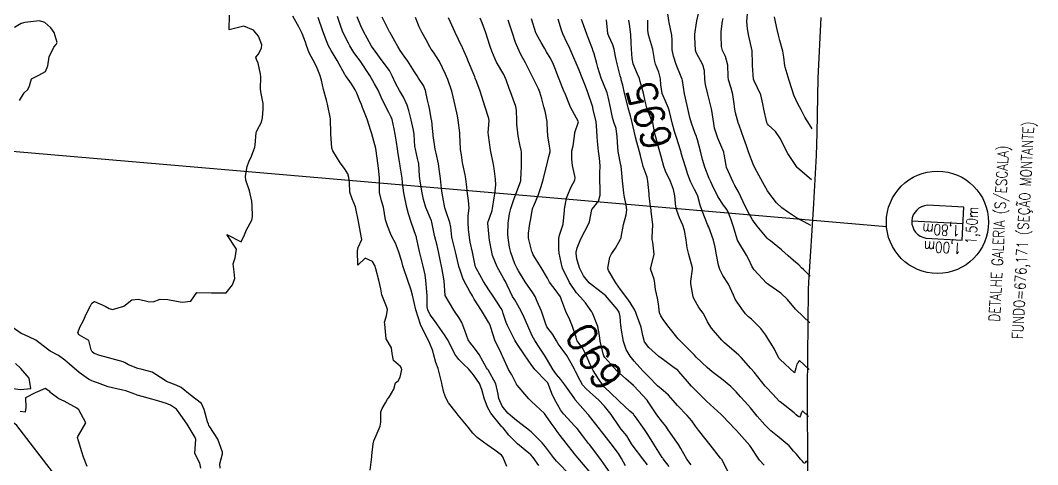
# Model space of a CAD drawing. Header units: metres. Extents: x 298520 to 308411, y 7433745 to 7450750.
# Drawn here: x 300917.4 to 301056.8, y 7447838.8 to 7447899.6 of the extents above; entities that cross this region are included whole.
import ezdxf
from ezdxf.enums import TextEntityAlignment as Align

# ---------------------------------------------------------------- set-up
doc = ezdxf.new("R2010")
doc.units = ezdxf.units.M
doc.header["$LTSCALE"] = 10
doc.linetypes.add('CONTINUO', pattern=[0])
for name, color, linetype in [('Area', 45, 'Continuous'), ('Cotas', 45, 'Continuous'), ('Curvas de Nivel 1m', 11, 'Continuous'), ('Curvas de Nivel 5m', 15, 'Continuous'), ('Hidrografia', 140, 'Continuous'), ('TEXTO', 45, 'Continuous')]:
    doc.layers.add(name, color=color, linetype=linetype)
doc.styles.add('ROMANS', font='romans', dxfattribs={"height": 0.2})
doc.styles.add('Style-STANDARD', font='STANDARD.shx')

msp = doc.modelspace()

# ---------------------------------------------------------------- linework, layer by layer
at = {"layer": 'Area'}
msp.add_polyline3d([(301027.03, 7447899.95, 701.61), (301026.66, 7447891.66, 701.1), (301026.52, 7447884.15, 700.16), (301026.41, 7447881.08, 700.06), (301026.03, 7447874.49, 699.26), (301025.78, 7447870.07, 698.5), (301025.62, 7447867.98, 698.06), (301025.36, 7447863.75, 697.33), (301025.32, 7447862.7, 697.16), (301025.16, 7447849, 695.38), (301025.23, 7447837.53, 693.22)], dxfattribs=at)
at = {"layer": 'Curvas de Nivel 1m', "flags": 128}
for points, elevation in [([(301025.54, 7447858.18), (301023.66, 7447859.95), (301023.56, 7447860.05), (301022.49, 7447861.35), (301021.59, 7447862.23), (301019.91, 7447863.39), (301019.73, 7447863.51), (301019.61, 7447863.63), (301017.92, 7447865.41), (301017.63, 7447865.85), (301017.15, 7447866.93), (301016.89, 7447867.42), (301015.67, 7447869.38), (301015.64, 7447869.44), (301015.62, 7447869.49), (301015.03, 7447871.45), (301014.73, 7447872.43), (301014.32, 7447873.45), (301014.1, 7447873.83), (301013.73, 7447874.29), (301012.93, 7447875.47), (301012.17, 7447877.06), (301012, 7447877.48), (301011.77, 7447877.94), (301011.14, 7447879.49), (301010.86, 7447880.55), (301010.61, 7447881.5), (301010.14, 7447883.2), (301010.06, 7447883.51), (301010.01, 7447883.67), (301009.85, 7447884.08), (301009.32, 7447885.52), (301009.12, 7447886.27), (301008.84, 7447887.52), (301008.51, 7447888.91), (301008.39, 7447889.53), (301008.12, 7447891.34), (301008.07, 7447891.53), (301007.94, 7447891.85), (301007.22, 7447893.54), (301006.86, 7447894.65), (301006.7, 7447895.54), (301006.67, 7447896.87), (301006.64, 7447897.54), (301006.29, 7447899.28), (301006.24, 7447899.55), (301006.05, 7447900.77)], 697), ([(301025.61, 7447864.58), (301024.66, 7447865.49), (301024.42, 7447865.71), (301024.02, 7447866.11), (301023.63, 7447866.45), (301022.58, 7447867.35), (301021.65, 7447868.16), (301020.16, 7447869.38), (301019.87, 7447869.59), (301019.68, 7447869.77), (301018.34, 7447871.4), (301017.71, 7447872.29), (301017.06, 7447873.42), (301016.43, 7447874.73), (301016.11, 7447875.43), (301015.75, 7447876.1), (301015.27, 7447876.95), (301015.04, 7447877.44), (301014.41, 7447878.83), (301014.14, 7447879.45), (301014.06, 7447879.72), (301013.81, 7447881.24), (301013.78, 7447881.46), (301013.75, 7447881.53), (301012.92, 7447883.47), (301012.5, 7447884.83), (301012.38, 7447885.47), (301012.11, 7447887.25), (301012.06, 7447887.48), (301011.89, 7447888.19), (301011.57, 7447889.49), (301011.25, 7447890.81), (301011.16, 7447891.49), (301011.1, 7447892.65), (301010.87, 7447893.5), (301009.98, 7447895.16), (301009.87, 7447895.51), (301009.78, 7447897.28), (301009.79, 7447897.5), (301009.81, 7447897.7), (301010.03, 7447899.25), (301010.06, 7447899.47), (301010.07, 7447899.5), (301010.43, 7447901.12)], 698), ([(300944.76, 7447838.28), (300944.71, 7447838.87), (300945.09, 7447840.27), (300945.09, 7447840.5), (300944.43, 7447842.28), (300943.36, 7447843.94), (300943.22, 7447844.15), (300943.15, 7447844.29), (300943.03, 7447844.64), (300942.59, 7447846.3), (300942.22, 7447847.13), (300941.41, 7447847.73), (300940.63, 7447848.33), (300939.42, 7447849.33), (300938.73, 7447849.66), (300937.43, 7447850.15), (300937.09, 7447850.37), (300935.45, 7447851.42), (300934.06, 7447851.79), (300933.46, 7447851.94), (300932.2, 7447852.43), (300931.74, 7447852.71), (300931.47, 7447852.84), (300930.95, 7447852.96), (300929.47, 7447853.4), (300928.26, 7447853.69), (300927.48, 7447853.99), (300927.21, 7447854.21), (300927.1, 7447854.49), (300926.77, 7447855.76), (300925.51, 7447856.48), (300925.46, 7447856.51), (300925.24, 7447856.79), (300925.52, 7447857.58), (300926.06, 7447858.5), (300926.42, 7447859.37), (300926.98, 7447860.49), (300927.2, 7447860.85), (300927.56, 7447861.12), (300929, 7447860.47), (300929.55, 7447860.15), (300930.01, 7447860), (300931.55, 7447860.44), (300932.68, 7447861.31), (300933.57, 7447861.43), (300934.88, 7447861.08), (300935.56, 7447861.05), (300936.54, 7447861.4), (300937.57, 7447861.36), (300938.76, 7447861.15), (300939.56, 7447861.01), (300940.76, 7447861.13), (300941.58, 7447862.32), (300943.58, 7447862.29), (300945.58, 7447862.27), (300946.47, 7447863.39), (300946.79, 7447864.26), (300946.7, 7447865.17), (300946.56, 7447866.26), (300946.83, 7447867.06), (300947.02, 7447868.26), (300945.67, 7447870.27), (300947.66, 7447869.25), (300948.08, 7447870.24), (300948.36, 7447870.92), (300949.11, 7447872.23), (300949.19, 7447872.74), (300949.16, 7447874.23), (300949.12, 7447874.83), (300948.77, 7447876.23), (300948.29, 7447877.71), (300948.23, 7447878.24), (300948.47, 7447879.55), (300948.7, 7447880.23), (300949.05, 7447880.98), (300949.52, 7447882.22), (300949.57, 7447882.47), (300949.71, 7447884.22), (300949.73, 7447884.33), (300949.85, 7447884.54), (300950.43, 7447885.64), (300950.56, 7447886.21), (300950.67, 7447887.42), (300950.65, 7447888.21), (300950.33, 7447889.8), (300950.27, 7447890.22), (300950.31, 7447891.84), (300950.3, 7447892.22), (300949.96, 7447893.71), (300949.75, 7447894.22), (300949.65, 7447894.54), (300949.97, 7447894.9), (300950.43, 7447895.76), (300950.45, 7447896.22), (300949.99, 7447897.39), (300949.34, 7447898.23), (300948.02, 7447898.77), (300946.01, 7447898.27), (300946.03, 7447900.27)], 681), ([(300965.29, 7447838.03), (300965.52, 7447839.82), (300965.54, 7447840.03), (300965.72, 7447841.64), (300965.83, 7447842.03), (300966.27, 7447843.1), (300966.7, 7447844.02), (300966.79, 7447844.6), (300966.79, 7447846.02), (300966.96, 7447846.44), (300967.4, 7447847.25), (300967.7, 7447847.72), (300967.92, 7447848), (300968.55, 7447849.12), (300968.78, 7447849.99), (300969.16, 7447850.26), (300969.44, 7447850.73), (300969.64, 7447851.79), (300969.61, 7447851.98), (300969.46, 7447852.19), (300968.49, 7447853.01), (300968.33, 7447854), (300968.24, 7447854.75), (300967.5, 7447856.01), (300967.3, 7447858.01), (300967.28, 7447858.26), (300967.54, 7447859.13), (300967.68, 7447860.01), (300967.66, 7447860.12), (300967.56, 7447860.4), (300966.92, 7447862.02), (300966.75, 7447862.85), (300966.49, 7447864.02), (300966.09, 7447865.56), (300965.95, 7447866.03), (300965.63, 7447866.59), (300964.63, 7447867.05), (300963.62, 7447866.05), (300963.59, 7447868.05), (300963.66, 7447868.47), (300964.16, 7447869.56), (300964.09, 7447870.05), (300963.69, 7447872.05), (300963.31, 7447874.06), (300962.84, 7447875.17), (300962.52, 7447876.07), (300962.47, 7447877.37), (300962.41, 7447878.07), (300962.26, 7447878.55), (300961.79, 7447879.31), (300961.22, 7447880.09), (300960.2, 7447881.7), (300960.07, 7447882.1), (300959.91, 7447884.03), (300959.91, 7447884.1), (300959.86, 7447886.1), (300959.47, 7447888.1), (300959.34, 7447888.67), (300958.93, 7447890.11), (300958.65, 7447891.39), (300958.43, 7447892.12), (300957.95, 7447893.24), (300957.49, 7447894.13), (300956.97, 7447895.13), (300956.59, 7447896.14), (300956.44, 7447896.6), (300956, 7447897.78), (300955.83, 7447898.15), (300955.58, 7447898.58), (300954.71, 7447900.16)], 682), ([(300984.03, 7447838.53), (300983.5, 7447839.82), (300983.32, 7447840.09), (300982.39, 7447840.77), (300981.34, 7447841.48), (300980.83, 7447841.85), (300979.99, 7447842.5), (300979.36, 7447843.09), (300978.73, 7447843.88), (300977.38, 7447845.54), (300977.08, 7447845.89), (300976.06, 7447847.24), (300975.68, 7447847.91), (300975.42, 7447848.63), (300975.17, 7447849.66), (300975.12, 7447849.91), (300975.05, 7447850.3), (300974.63, 7447851.92), (300974.31, 7447852.76), (300974.01, 7447853.93), (300973.9, 7447854.34), (300973.5, 7447855.35), (300973.21, 7447855.94), (300972.84, 7447856.62), (300972.19, 7447857.95), (300971.55, 7447859.96), (300971.09, 7447861.96), (300970.91, 7447862.64), (300970.48, 7447863.97), (300969.89, 7447865.71), (300969.8, 7447865.98), (300969.63, 7447866.57), (300969.21, 7447867.99), (300968.77, 7447869.1), (300968.29, 7447870), (300968.08, 7447870.41), (300967.69, 7447871.46), (300967.49, 7447872.01), (300967.42, 7447872.29), (300967.14, 7447874.02), (300966.88, 7447874.87), (300966.6, 7447876.02), (300966.58, 7447877.2), (300966.57, 7447878.02), (300966.47, 7447879.34), (300966.38, 7447880.02), (300966.12, 7447881.71), (300966.07, 7447882.03), (300965.83, 7447883.05), (300965.55, 7447884.03), (300965.41, 7447884.47), (300964.9, 7447886.04), (300964.28, 7447887.66), (300964.11, 7447888.05), (300963.9, 7447888.55), (300963.47, 7447889.62), (300963.26, 7447890.06), (300962.75, 7447890.9), (300961.93, 7447892.03), (300961.9, 7447892.08), (300961.86, 7447892.15), (300960.77, 7447894.09), (300959.98, 7447895.45), (300959.62, 7447896.1), (300959.33, 7447896.76), (300958.81, 7447898.11), (300958.19, 7447899.95)], 683), ([(300988.41, 7447838.65), (300987.63, 7447839.77), (300987.32, 7447840.11), (300985.5, 7447841.62), (300985.34, 7447841.75), (300985.3, 7447841.79), (300984.33, 7447842.79), (300983.52, 7447843.82), (300983.44, 7447843.9), (300983.36, 7447843.97), (300981.86, 7447845.84), (300981.39, 7447846.62), (300980.93, 7447847.85), (300980.63, 7447849.05), (300980.31, 7447849.86), (300979.45, 7447851.08), (300978.78, 7447851.87), (300978.12, 7447852.53), (300977.48, 7447853.15), (300976.91, 7447853.9), (300976.35, 7447855.05), (300975.92, 7447855.91), (300975.51, 7447856.54), (300974.54, 7447857.92), (300974.11, 7447858.5), (300973.55, 7447859.27), (300973.21, 7447859.94), (300973.13, 7447860.37), (300973.12, 7447861.94), (300973.09, 7447862.43), (300972.95, 7447863.95), (300972.83, 7447864.73), (300972.56, 7447865.95), (300972.21, 7447867.39), (300972.08, 7447867.96), (300971.67, 7447869.83), (300971.64, 7447869.96), (300971.62, 7447870.01), (300970.94, 7447871.97), (300970.58, 7447873.11), (300970.33, 7447873.97), (300969.96, 7447875.76), (300969.92, 7447875.98), (300969.76, 7447877.35), (300969.68, 7447877.98), (300969.44, 7447879.64), (300969.38, 7447879.99), (300969.13, 7447881.31), (300969.04, 7447881.99), (300968.92, 7447882.9), (300968.73, 7447884), (300968.59, 7447884.74), (300968.32, 7447886), (300968.2, 7447886.34), (300967.87, 7447886.98), (300967.33, 7447888.02), (300966.84, 7447889.08), (300966.39, 7447890.03), (300965.92, 7447890.9), (300965.25, 7447892.04), (300963.96, 7447894.05), (300963.06, 7447895.15), (300962.51, 7447896.07), (300962.34, 7447896.43), (300961.99, 7447897.13), (300961.53, 7447898.08), (300961.23, 7447898.88), (300960.84, 7447900.09)], 684), ([(300995.3, 7447837.89), (300993.78, 7447839.7), (300993.32, 7447840.26), (300992.18, 7447841.71), (300991.35, 7447842.76), (300990.95, 7447843.32), (300990.64, 7447843.73), (300990.09, 7447844.46), (300989.38, 7447845.51), (300989.2, 7447845.75), (300987.41, 7447847.43), (300987.07, 7447847.77), (300985.43, 7447849.66), (300985.38, 7447849.74), (300985.36, 7447849.79), (300984.71, 7447851.06), (300984.27, 7447851.81), (300983.48, 7447853.53), (300983.37, 7447853.82), (300983.26, 7447854.05), (300982.4, 7447855.83), (300981.85, 7447857.52), (300981.74, 7447857.84), (300981.54, 7447858.27), (300980.58, 7447859.85), (300979.57, 7447861.44), (300979.4, 7447861.69), (300979.31, 7447861.86), (300978.98, 7447862.48), (300978.17, 7447863.88), (300977.99, 7447864.27), (300977.62, 7447865.4), (300977.46, 7447865.89), (300977.41, 7447866.11), (300976.99, 7447867.9), (300976.77, 7447868.79), (300976.52, 7447869.9), (300976.34, 7447871.25), (300976.23, 7447871.9), (300975.71, 7447873.36), (300975.54, 7447873.91), (300975.26, 7447875.44), (300975.18, 7447875.92), (300975.1, 7447876.57), (300974.93, 7447877.92), (300974.82, 7447878.88), (300974.68, 7447879.92), (300974.35, 7447881.39), (300974.23, 7447881.93), (300973.96, 7447883.81), (300973.94, 7447883.93), (300973.85, 7447884.76), (300973.74, 7447885.81), (300973.73, 7447885.93), (300973.44, 7447887.5), (300973.34, 7447887.94), (300973.17, 7447888.66), (300972.91, 7447889.95), (300972.62, 7447890.65), (300971.93, 7447891.68), (300971.73, 7447891.96), (300971.37, 7447892.53), (300970.47, 7447893.97), (300969.97, 7447894.69), (300969.44, 7447895.45), (300969.1, 7447895.99), (300968.71, 7447896.72), (300968, 7447897.94), (300967.96, 7447898.01), (300967.92, 7447898.1), (300966.95, 7447900.02)], 686), ([(300998.18, 7447837.64), (300997.31, 7447838.89), (300996.99, 7447839.34), (300996.76, 7447839.66), (300995.34, 7447841.53), (300995.23, 7447841.68), (300994.42, 7447842.75), (300993.69, 7447843.7), (300993.54, 7447843.87), (300993.37, 7447844.04), (300991.79, 7447845.72), (300991.39, 7447846.29), (300990.57, 7447847.73), (300990.19, 7447848.51), (300989.76, 7447849.75), (300989.64, 7447849.95), (300989.44, 7447850.18), (300987.93, 7447851.77), (300987.46, 7447852.34), (300986.47, 7447853.78), (300985.5, 7447855.23), (300985.27, 7447855.56), (300985.12, 7447855.8), (300984.71, 7447856.61), (300984.12, 7447857.81), (300983.95, 7447858.23), (300983.55, 7447859.46), (300983.42, 7447859.82), (300983.25, 7447860.13), (300982.16, 7447861.83), (300981.59, 7447862.71), (300980.86, 7447863.85), (300979.82, 7447865.66), (300979.73, 7447865.86), (300979.63, 7447866.27), (300979.33, 7447867.86), (300979.03, 7447869.23), (300978.9, 7447869.87), (300978.8, 7447870.99), (300978.75, 7447871.87), (300978.75, 7447872.84), (300978.86, 7447873.87), (300978.79, 7447874.93), (300978.64, 7447875.88), (300978.5, 7447877.14), (300978.43, 7447877.88), (300978.34, 7447878.44), (300978.01, 7447879.89), (300977.97, 7447880.07), (300977.81, 7447881.15), (300977.7, 7447881.89), (300977.69, 7447882.01), (300977.6, 7447883.89), (300977.58, 7447884.16), (300977.38, 7447885.89), (300977.27, 7447886.49), (300976.94, 7447887.9), (300976.68, 7447889.12), (300976.48, 7447889.9), (300975.93, 7447891.47), (300975.76, 7447891.91), (300975.62, 7447892.23), (300974.8, 7447893.92), (300973.98, 7447895.23), (300973.68, 7447895.63), (300973.48, 7447895.94), (300972.97, 7447896.92), (300972.38, 7447897.95), (300972.01, 7447898.69), (300971.5, 7447899.97)], 687), ([(301000.31, 7447838.62), (300999.74, 7447839.62), (300999.32, 7447840.29), (300998.32, 7447841.64), (300997.36, 7447842.86), (300997, 7447843.3), (300996.72, 7447843.66), (300995.38, 7447845.39), (300995.25, 7447845.54), (300995.12, 7447845.67), (300993.41, 7447847.66), (300993.38, 7447847.7), (300993.33, 7447847.78), (300992, 7447849.71), (300991.44, 7447850.41), (300990.83, 7447851.12), (300990.39, 7447851.74), (300989.48, 7447853.32), (300989.2, 7447853.75), (300988.54, 7447854.71), (300987.85, 7447855.77), (300987.51, 7447856.39), (300986.89, 7447857.78), (300986.4, 7447858.93), (300986.02, 7447859.79), (300985.56, 7447860.6), (300985.11, 7447861.33), (300984.83, 7447861.8), (300984.07, 7447863.34), (300983.83, 7447863.82), (300983.75, 7447863.97), (300983.61, 7447864.21), (300982.71, 7447865.83), (300982.09, 7447867.39), (300981.98, 7447867.84), (300981.67, 7447869.51), (300981.62, 7447869.84), (300981.61, 7447869.91), (300981.44, 7447871.84), (300981.47, 7447872.06), (300981.71, 7447872.66), (300982.02, 7447873.54), (300982.08, 7447873.84), (300982.3, 7447875.27), (300982.41, 7447875.83), (300982.52, 7447877.07), (300982.5, 7447877.83), (300982.3, 7447879.32), (300982.21, 7447879.84), (300981.81, 7447881.84), (300981.51, 7447883.84), (300981.48, 7447884.21), (300981.61, 7447885.84), (300981.57, 7447886.14), (300981, 7447887.85), (300980.6, 7447889.16), (300980.39, 7447889.86), (300979.93, 7447891.12), (300979.71, 7447891.64), (300979.63, 7447891.86), (300979.42, 7447892.39), (300978.79, 7447893.88), (300978.56, 7447894.47), (300977.98, 7447895.81), (300977.94, 7447895.89), (300977.88, 7447896), (300976.95, 7447897.9), (300976.03, 7447899.91)], 688), ([(301003.3, 7447838.75), (301002.67, 7447839.59), (301001.34, 7447841.28), (301001.13, 7447841.6), (301000.46, 7447842.72), (300999.7, 7447843.63), (300999.54, 7447843.81), (300999.37, 7447844.09), (300998.34, 7447845.64), (300997.4, 7447846.78), (300996.57, 7447847.66), (300995.42, 7447848.67), (300994.89, 7447849.14), (300994.42, 7447849.69), (300994.06, 7447850.31), (300993.45, 7447851.51), (300993.35, 7447851.7), (300993.24, 7447851.92), (300992.25, 7447853.71), (300991.49, 7447854.74), (300991.07, 7447855.3), (300990.82, 7447855.73), (300990.35, 7447856.57), (300989.53, 7447857.65), (300989.47, 7447857.75), (300989.41, 7447857.87), (300988.77, 7447859.76), (300988.21, 7447861.12), (300987.9, 7447861.77), (300987.58, 7447862.27), (300986.55, 7447863.78), (300985.62, 7447865.31), (300985.45, 7447865.62), (300985.36, 7447865.79), (300985.15, 7447866.27), (300984.56, 7447867.81), (300984.38, 7447868.53), (300984.2, 7447869.81), (300984.17, 7447870.3), (300984.23, 7447871.81), (300984.41, 7447873.11), (300984.58, 7447873.81), (300984.99, 7447875.06), (300985.26, 7447875.8), (300985.76, 7447877.12), (300985.94, 7447877.61), (300985.97, 7447877.79), (300986.04, 7447879.54), (300986.05, 7447879.79), (300986.05, 7447881.55), (300986.01, 7447881.79), (300985.82, 7447882.58), (300985.57, 7447883.79), (300985.41, 7447885.35), (300985.41, 7447885.8), (300985.38, 7447887.3), (300985.27, 7447887.8), (300984.91, 7447888.79), (300984.52, 7447889.81), (300984.34, 7447890.24), (300983.93, 7447891.43), (300983.78, 7447891.82), (300983.61, 7447892.15), (300982.64, 7447893.83), (300982.42, 7447894.28), (300981.98, 7447895.36), (300981.8, 7447895.84), (300981.71, 7447896.12), (300981.16, 7447897.85), (300980.66, 7447899.22), (300980.38, 7447899.86)], 689), ([(301009.31, 7447838.73), (301008.7, 7447839.52), (301007.87, 7447840.98), (301007.56, 7447841.53), (301007.34, 7447841.83), (301006.15, 7447843.55), (301005.83, 7447844.02), (301005.37, 7447844.57), (301004.59, 7447845.57), (301003.41, 7447847.37), (301003.25, 7447847.58), (301001.43, 7447849.56), (301001.41, 7447849.58), (301001.39, 7447849.6), (301000.32, 7447850.5), (300999.45, 7447851.29), (300999.12, 7447851.63), (300997.48, 7447853.42), (300997.32, 7447853.65), (300997.21, 7447853.93), (300996.84, 7447855.66), (300996.72, 7447856.45), (300996.49, 7447857.66), (300995.8, 7447859.42), (300995.67, 7447859.67), (300995.55, 7447859.85), (300994.81, 7447860.93), (300994.12, 7447861.69), (300993.58, 7447862.27), (300992.61, 7447863.71), (300991.66, 7447865.68), (300991.65, 7447865.72), (300991.62, 7447865.81), (300991.21, 7447867.72), (300991.16, 7447868.22), (300991.18, 7447869.72), (300991.23, 7447870.17), (300991.69, 7447871.54), (300991.74, 7447871.67), (300991.75, 7447871.72), (300991.92, 7447873.52), (300991.94, 7447873.72), (300992.23, 7447875.23), (300992.37, 7447875.71), (300992.78, 7447876.68), (300993.37, 7447877.7), (300993.41, 7447878.06), (300993.02, 7447879.71), (300992.92, 7447880.59), (300992.96, 7447881.71), (300993.12, 7447882.41), (300993.29, 7447883.71), (300993.33, 7447884.23), (300993.86, 7447885.7), (300992.74, 7447887.71), (300991.96, 7447889.67), (300991.94, 7447889.72), (300991.91, 7447889.79), (300991.13, 7447891.73), (300990.62, 7447893.06), (300990.35, 7447893.74), (300989.97, 7447894.46), (300989.48, 7447895.25), (300989.18, 7447895.75), (300988.75, 7447896.52), (300988.05, 7447897.77), (300988, 7447897.87), (300987.43, 7447899.78)], 691), ([(301014.49, 7447837.45), (301013.72, 7447839.05), (301013.48, 7447839.46), (301013.32, 7447839.68), (301011.9, 7447841.47), (301011.34, 7447842.19), (301010.29, 7447843.5), (301009.89, 7447844.03), (301009.38, 7447844.77), (301008.72, 7447845.52), (301007.4, 7447846.85), (301006.84, 7447847.54), (301006.16, 7447848.29), (301005.43, 7447848.9), (301004.68, 7447849.57), (301003.45, 7447850.84), (301002.68, 7447851.59), (301001.47, 7447852.92), (301000.94, 7447853.61), (301000.39, 7447854.52), (301000.04, 7447855.62), (300999.72, 7447857.44), (300999.69, 7447857.63), (300999.67, 7447857.76), (300999.55, 7447859.03), (300999.42, 7447859.63), (300999.13, 7447860.06), (300997.78, 7447861.65), (300997.58, 7447861.86), (300996.54, 7447862.71), (300995.6, 7447863.44), (300995.33, 7447863.67), (300994.53, 7447864.61), (300993.99, 7447865.69), (300993.64, 7447866.94), (300993.51, 7447867.7), (300993.51, 7447867.85), (300993.66, 7447868.43), (300994.17, 7447869.69), (300994.71, 7447870.71), (300995.23, 7447871.68), (300995.35, 7447872.02), (300995.7, 7447873.67), (300995.72, 7447873.72), (300996.58, 7447874.82), (300996.82, 7447875.66), (300996.82, 7447876.6), (300996.76, 7447877.66), (300996.78, 7447878.66), (300996.83, 7447879.66), (300996.74, 7447880.73), (300996.59, 7447881.66), (300996.45, 7447883.05), (300996.42, 7447883.66), (300996.32, 7447885.2), (300996.25, 7447885.67), (300995.88, 7447887.36), (300995.82, 7447887.61), (300995.8, 7447887.67), (300995.75, 7447887.81), (300995.11, 7447889.68), (300994.79, 7447890.55), (300994.36, 7447891.69), (300993.95, 7447892.76), (300993.55, 7447893.7), (300993.23, 7447894.44), (300992.66, 7447895.71), (300992, 7447897.12), (300991.72, 7447897.72), (300991.52, 7447898.22), (300991.05, 7447899.73)], 692), ([(301019.31, 7447838.69), (301018.65, 7447839.4), (301017.33, 7447841.41), (301015.51, 7447843.44), (301015.43, 7447843.51), (301015.36, 7447843.58), (301013.56, 7447845.46), (301013.39, 7447845.63), (301011.41, 7447847.48), (301010.39, 7447848.46), (301009.43, 7447849.41), (301009.34, 7447849.51), (301008.79, 7447850.17), (301007.62, 7447851.53), (301007.46, 7447851.68), (301006.97, 7447852.03), (301005.48, 7447853.1), (301004.87, 7447853.57), (301003.5, 7447854.8), (301002.9, 7447855.59), (301002.67, 7447856.43), (301002.43, 7447857.59), (301001.82, 7447859.33), (301001.7, 7447859.6), (301001.56, 7447859.9), (301000.93, 7447860.98), (301000.47, 7447861.62), (300999.59, 7447862.75), (300998.96, 7447863.64), (300997.95, 7447865.32), (300997.86, 7447865.65), (300998.13, 7447867.16), (300998.38, 7447867.64), (300998.92, 7447868.38), (300999.62, 7447869.63), (300999.63, 7447869.67), (300999.68, 7447869.92), (301000.01, 7447871.63), (301000.36, 7447872.97), (301000.46, 7447873.62), (301000.4, 7447874.29), (301000.12, 7447875.62), (301000.07, 7447875.95), (300999.89, 7447877.63), (300999.78, 7447878.67), (300999.68, 7447879.63), (300999.66, 7447879.77), (300999.3, 7447881.64), (300999.24, 7447882.22), (300999.17, 7447883.63), (300998.99, 7447884.77), (300998.71, 7447885.64), (300998.51, 7447886.28), (300998.23, 7447887.64), (300997.9, 7447889.12), (300997.76, 7447889.65), (300997.67, 7447889.9), (300996.95, 7447891.66), (300996.49, 7447893.13), (300996.37, 7447893.67), (300995.98, 7447894.98), (300995.81, 7447895.5), (300995.75, 7447895.67), (300995.28, 7447896.97), (300995, 7447897.69), (300994.4, 7447899.32), (300994.28, 7447899.7)], 693), ([(301025.3, 7447838.97), (301025.01, 7447839.24), (301024.99, 7447839.22), (301024.96, 7447839.17), (301024.93, 7447839.13), (301024.9, 7447839.01), (301024.85, 7447838.93), (301024.79, 7447838.96), (301024.69, 7447839.06), (301024.53, 7447839.24), (301024.27, 7447839.51), (301023.7, 7447840.2), (301023.33, 7447840.64), (301023.01, 7447841.02), (301022.71, 7447841.35), (301021.35, 7447842.47), (301020.21, 7447843.38), (301019.37, 7447844.21), (301018.35, 7447845.4), (301017.4, 7447846.54), (301016.66, 7447847.42), (301016.06, 7447848.07), (301015.43, 7447848.73), (301014.7, 7447849.45), (301013.44, 7447850.5), (301012.18, 7447851.47), (301011.46, 7447852.08), (301009.97, 7447853.5), (301009.73, 7447853.75), (301009.49, 7447854.02), (301007.97, 7447855.53), (301007.51, 7447856), (301006.26, 7447857.54), (301005.54, 7447858.51), (301005.11, 7447859.12), (301004.94, 7447859.56), (301004.79, 7447860.79), (301004.67, 7447861.56), (301004.41, 7447862.75), (301004.3, 7447863.57), (301004.21, 7447864.17), (301003.73, 7447865.58), (301003.74, 7447865.69), (301004.2, 7447867.57), (301004.04, 7447869.2), (301003.95, 7447869.58), (301003.94, 7447869.84), (301004.05, 7447871.57), (301003.82, 7447873.48), (301003.8, 7447873.58), (301003.79, 7447873.64), (301003.73, 7447874.1), (301003.54, 7447875.58), (301003.52, 7447875.81), (301003.37, 7447877.58), (301003.24, 7447878.12), (301002.72, 7447879.59), (301002.33, 7447881.07), (301002.2, 7447881.6), (301001.83, 7447882.92), (301001.66, 7447883.6), (301001.62, 7447883.83), (301001.22, 7447885.61), (301000.97, 7447886.51), (301000.65, 7447887.61), (301000.25, 7447889.28), (301000.17, 7447889.62), (300999.92, 7447890.68), (300999.72, 7447891.42), (300999.68, 7447891.62), (300999.58, 7447891.99), (300999.14, 7447893.63), (300998.94, 7447894.61), (300998.72, 7447895.64), (300998.55, 7447896.2), (300998, 7447897.41), (300997.9, 7447897.65), (300997.87, 7447897.79), (300997.67, 7447899.65)], 694), ([(301025.46, 7447851.78), (301024.11, 7447853.01), (301024.01, 7447852.89), (301023.89, 7447852.67), (301023.75, 7447852.51), (301023.62, 7447851.99), (301023.45, 7447851.34), (301021.48, 7447853.14), (301021.31, 7447853.36), (301020.69, 7447854.57), (301020.19, 7447855.38), (301019.92, 7447855.79), (301019.52, 7447856.49), (301018.85, 7447857.4), (301017.55, 7447858.67), (301017.15, 7447859.02), (301016.74, 7447859.42), (301016.21, 7447860.08), (301015.57, 7447860.99), (301015.3, 7447861.44), (301015.08, 7447861.95), (301014.38, 7447863.45), (301013.61, 7447864.66), (301013.22, 7447865.46), (301013.02, 7447866.07), (301012.75, 7447867.47), (301012.58, 7447868.55), (301012.34, 7447869.47), (301011.69, 7447871.25), (301011.62, 7447871.41), (301011.6, 7447871.48), (301011.54, 7447871.64), (301010.81, 7447873.49), (301010.53, 7447874.29), (301010.2, 7447875.5), (301010.07, 7447875.83), (301009.75, 7447876.41), (301009.18, 7447877.52), (301008.81, 7447878.49), (301008.51, 7447879.52), (301007.93, 7447881.41), (301007.9, 7447881.53), (301007.82, 7447881.79), (301007.28, 7447883.54), (301007.01, 7447884.38), (301006.67, 7447885.54), (301006.31, 7447887.11), (301006.19, 7447887.55), (301005.89, 7447888.21), (301005.31, 7447889.56), (301005.12, 7447890.75), (301005.08, 7447891.56), (301004.86, 7447892.48), (301004.41, 7447893.57), (301004.31, 7447893.92), (301004.04, 7447895.58), (301004.03, 7447895.62), (301003.98, 7447895.75), (301003.46, 7447897.59), (301003.36, 7447898.24), (301003.34, 7447899.59)], 696), ([(301025.69, 7447871.49), (301025.34, 7447871.68), (301023.71, 7447872.53), (301022.5, 7447873.35), (301021.73, 7447873.93), (301020.98, 7447874.62), (301020.37, 7447875.38), (301020.1, 7447875.74), (301019.75, 7447876.25), (301019.09, 7447877.4), (301018.28, 7447878.91), (301018.02, 7447879.41), (301017.8, 7447879.89), (301017.19, 7447881.42), (301016.85, 7447882.39), (301016.51, 7447883.42), (301015.86, 7447885.22), (301015.81, 7447885.37), (301015.79, 7447885.43), (301015.36, 7447886.92), (301015.26, 7447887.44), (301015.18, 7447888.15), (301015.01, 7447889.44), (301014.79, 7447890.31), (301014.4, 7447891.45), (301014.36, 7447891.87), (301014.33, 7447893.45), (301013.97, 7447894.64), (301013.57, 7447895.46), (301013.44, 7447896.01), (301013.39, 7447897.47), (301013.41, 7447898.06), (301013.58, 7447899.46), (301013.67, 7447899.83)], 699), ([(301025.85, 7447884.73), (301025.48, 7447885.32), (301024.87, 7447886.33), (301024.36, 7447887.34), (301023.9, 7447888.17), (301023.36, 7447889.35), (301023.09, 7447890.18), (301022.73, 7447891.35), (301022.16, 7447893.15), (301022.11, 7447893.36), (301021.97, 7447894.54), (301021.83, 7447895.36), (301021.44, 7447896.81), (301021.31, 7447897.37), (301021.08, 7447898.31), (301020.84, 7447899.38), (301020.72, 7447900.06)], 701), ([(300916.05, 7447849.25), (300917.42, 7447849.07), (300918.82, 7447849.19), (300918.6, 7447850.59), (300917.45, 7447851.95), (300916.72, 7447852.61)], 679), ([(300926.53, 7447838.5), (300926.02, 7447839.79), (300925.8, 7447840.51), (300925.34, 7447842.02), (300925.22, 7447842.51), (300925.24, 7447842.62), (300925.35, 7447842.75), (300926.37, 7447844.49), (300925.39, 7447846.28), (300925.11, 7447846.51), (300923.4, 7447847.47), (300922.66, 7447847.8), (300921.59, 7447848.56), (300921.51, 7447848.66), (300921.42, 7447848.78), (300920.78, 7447849.21), (300919.41, 7447848.58), (300918.09, 7447847.91), (300918.15, 7447846.59), (300918.04, 7447845.94), (300917.38, 7447846.06)], 679)]:
    msp.add_lwpolyline(points, dxfattribs=dict(at, elevation=elevation))
at = {"layer": 'Curvas de Nivel 5m', "flags": 128}
for points, elevation in [([(301025.77, 7447877.74), (301023.9, 7447879.34), (301023.79, 7447879.45), (301022.51, 7447881.35), (301021.83, 7447882.69), (301021.54, 7447883.36), (301020.86, 7447884.38), (301019.86, 7447885.23), (301019.73, 7447885.39), (301019.65, 7447885.61), (301019.24, 7447887.4), (301019.12, 7447888.17), (301018.81, 7447889.4), (301017.93, 7447891.28), (301017.87, 7447891.41), (301017.85, 7447891.49), (301017.71, 7447893.41), (301017.7, 7447893.67), (301017.64, 7447895.41), (301017.57, 7447895.83), (301017.18, 7447897.42), (301017.01, 7447898.43), (301016.93, 7447899.42), (301017, 7447900.47)], 700), ([(300917.27, 7447888.61), (300917.9, 7447889.65), (300918.4, 7447890.1), (300918.64, 7447890.59), (300918.93, 7447891.58), (300919.93, 7447892.09), (300920.82, 7447892.57), (300921.16, 7447893.35), (300921.34, 7447894.56), (300921.98, 7447895.91), (300922.28, 7447896.25), (300922.44, 7447896.55), (300922, 7447897.93), (300921.55, 7447898.56), (300920.72, 7447899.27), (300920.02, 7447899.5), (300919.21, 7447899.4), (300918.02, 7447899.26), (300917.5, 7447899.12), (300916.58, 7447898.61)], 680), ([(300992.34, 7447837.71), (300991.3, 7447838.8), (300990.83, 7447839.25), (300990.41, 7447839.73), (300989.33, 7447841.19), (300988.87, 7447841.75), (300987.36, 7447843.28), (300986.75, 7447843.78), (300985.37, 7447844.81), (300984.83, 7447845.25), (300984.19, 7447845.81), (300983.4, 7447846.78), (300982.93, 7447847.82), (300982.83, 7447848.42), (300982.53, 7447849.83), (300981.46, 7447851.73), (300981.38, 7447851.84), (300981.26, 7447852.04), (300980.25, 7447853.85), (300979.49, 7447854.9), (300979.04, 7447855.41), (300978.75, 7447855.87), (300978.26, 7447857.14), (300978.01, 7447857.88), (300977.87, 7447858.22), (300977.54, 7447858.78), (300976.77, 7447859.9), (300975.57, 7447861.91), (300975.43, 7447863.91), (300975.17, 7447865.47), (300975.08, 7447865.92), (300974.96, 7447866.59), (300974.68, 7447867.92), (300974.48, 7447868.75), (300974.19, 7447869.93), (300974.1, 7447870.36), (300973.77, 7447871.94), (300973.7, 7447872.15), (300972.93, 7447873.95), (300972.62, 7447875.07), (300972.45, 7447875.95), (300972.17, 7447877.56), (300972.11, 7447877.95), (300972.08, 7447878.26), (300971.96, 7447879.96), (300971.94, 7447880.1), (300971.8, 7447880.68), (300971.51, 7447881.96), (300971.45, 7447882.33), (300971.34, 7447883.97), (300971.26, 7447884.56), (300970.93, 7447885.97), (300970.62, 7447887.22), (300970.39, 7447887.97), (300969.9, 7447889.04), (300969.33, 7447889.99), (300968.83, 7447890.9), (300968.34, 7447892), (300967.94, 7447892.7), (300966.97, 7447894.02), (300965.98, 7447895.36), (300965.51, 7447896.03), (300964.89, 7447897.15), (300964.42, 7447898.05), (300964.01, 7447898.81), (300963.51, 7447900.06)], 685), ([(301006.28, 7447838.52), (301005.44, 7447839.56), (301005.39, 7447839.64), (301005.32, 7447839.77), (301004.16, 7447841.57), (301003.35, 7447842.88), (301002.91, 7447843.58), (301001.65, 7447845.33), (301001.44, 7447845.6), (301001.38, 7447845.66), (301000.89, 7447846.11), (300999.41, 7447847.46), (300999.23, 7447847.63), (300997.43, 7447849.39), (300997.19, 7447849.65), (300996.58, 7447850.52), (300995.88, 7447851.67), (300995.47, 7447852.48), (300994.96, 7447853.68), (300994.46, 7447854.66), (300993.67, 7447855.7), (300993.61, 7447855.81), (300993.51, 7447856.23), (300993.05, 7447857.7), (300992.66, 7447858.59), (300992.13, 7447859.71), (300991.57, 7447861.2), (300991.43, 7447861.59), (300991.37, 7447861.72), (300990.77, 7447862.55), (300989.87, 7447863.75), (300989.77, 7447863.91), (300989.61, 7447864.27), (300988.74, 7447865.76), (300987.65, 7447867.5), (300987.53, 7447867.77), (300987.46, 7447867.96), (300987.01, 7447869.78), (300986.99, 7447870.47), (300987.19, 7447871.77), (300987.27, 7447872.2), (300987.56, 7447873.77), (300987.59, 7447873.9), (300987.73, 7447874.2), (300988.38, 7447875.76), (300988.7, 7447876.7), (300989.01, 7447877.75), (300989.17, 7447878.35), (300989.5, 7447879.74), (300989.8, 7447880.92), (300989.98, 7447881.57), (300989.99, 7447881.74), (300989.83, 7447882.69), (300989.66, 7447883.74), (300989.58, 7447885.47), (300989.56, 7447885.74), (300989.27, 7447887.14), (300989.12, 7447887.75), (300988.85, 7447888.81), (300988.55, 7447889.76), (300988.36, 7447890.2), (300987.93, 7447891.09), (300987.59, 7447891.77), (300987.23, 7447892.49), (300986.57, 7447893.78), (300985.97, 7447894.88), (300985.53, 7447895.79), (300985.23, 7447896.56), (300984.79, 7447897.8), (300984.23, 7447899.61)], 690), ([(301025.38, 7447845.37), (301024.56, 7447846.12), (301024.5, 7447846.06), (301024.43, 7447845.92), (301024.34, 7447845.82), (301024.26, 7447845.5), (301024.14, 7447845.26), (301023.95, 7447845.35), (301023.68, 7447845.58), (301023.39, 7447845.85), (301021.48, 7447847.36), (301021.41, 7447847.42), (301020.48, 7447848.44), (301019.54, 7447849.39), (301019.49, 7447849.45), (301019.43, 7447849.52), (301017.93, 7447851.41), (301017.46, 7447851.95), (301016.16, 7447853.43), (301015.83, 7447853.77), (301015.49, 7447854.05), (301013.85, 7447855.46), (301013.51, 7447855.8), (301012.09, 7447857.47), (301011.54, 7447858.33), (301011.17, 7447859.11), (301010.93, 7447859.49), (301010.35, 7447860.29), (301009.64, 7447861.51), (301009.58, 7447861.72), (301009.25, 7447863.51), (301009.25, 7447863.87), (301009.46, 7447865.51), (301009.45, 7447865.69), (301008.97, 7447867.52), (301008.76, 7447868.42), (301008.58, 7447869.52), (301008.38, 7447870.83), (301008.16, 7447871.53), (301007.71, 7447872.56), (301007.32, 7447873.53), (301007.2, 7447874.06), (301007.04, 7447875.54), (301006.85, 7447876.44), (301006.45, 7447877.54), (301005.78, 7447878.95), (301005.53, 7447879.55), (301005.16, 7447880.92), (301005, 7447881.56), (301004.68, 7447882.71), (301004.44, 7447883.57), (301004.32, 7447884.05), (301004.04, 7447885.58), (301004, 7447885.71), (301003.87, 7447885.98), (301003.21, 7447887.59), (301003, 7447888.49), (301002.76, 7447889.59), (301002.32, 7447891.2), (301002.22, 7447891.6), (301001.94, 7447892.2), (301001.34, 7447893.61), (301001.21, 7447894.37), (301001.1, 7447895.61), (301001.05, 7447896.55), (301001.01, 7447897.61), (301000.88, 7447898.75), (301000.74, 7447899.61)], 695), ([(300942.11, 7447838.31), (300941.96, 7447838.97), (300941.31, 7447840.32), (300941.42, 7447842.25), (300941.4, 7447842.32), (300941.39, 7447842.36), (300941.34, 7447842.49), (300940.22, 7447844.33), (300939.38, 7447845.55), (300938.76, 7447846.35), (300937.96, 7447846.92), (300937.4, 7447847.12), (300936.34, 7447847.45), (300935.41, 7447847.73), (300933.58, 7447848.24), (300933.41, 7447848.28), (300933.31, 7447848.31), (300933.05, 7447848.42), (300931.85, 7447848.87), (300931.42, 7447848.97), (300930.79, 7447849.08), (300929.42, 7447849.43), (300927.95, 7447849.96), (300927.43, 7447850.14), (300927.18, 7447850.23), (300926.73, 7447850.49), (300925.45, 7447851.4), (300924.1, 7447852.52), (300923.47, 7447853.09), (300922.63, 7447853.7), (300921.48, 7447854.32), (300921.12, 7447854.56), (300919.5, 7447855.79), (300917.85, 7447856.6), (300917.51, 7447856.74), (300916.4, 7447857.49)], 680)]:
    msp.add_lwpolyline(points, dxfattribs=dict(at, elevation=elevation))
at = {"layer": 'Hidrografia', "elevation": 690.04}
msp.add_lwpolyline([(301032.67, 7447784.36), (301028.95, 7447783.84), (301025.63, 7447783.56), (301018.69, 7447782.67), (301014.15, 7447784.94), (301012.54, 7447785.38), (301009.38, 7447785.45), (301004.77, 7447783.48), (301000.08, 7447781.79), (300975.42, 7447783.26), (300959.67, 7447788.38), (300940.29, 7447794.83), (300933.32, 7447804.36), (300931.12, 7447817.49), (300925.92, 7447832.45), (300916.9, 7447844.12), (300908.76, 7447850.63), (300888.62, 7447847.91), (300880.55, 7447850.13), (300874.18, 7447853.16), (300863.44, 7447859.53), (300855.81, 7447868.86), (300851, 7447881.01), (300848.44, 7447885.45)], dxfattribs=at)
at = {"layer": 'TEXTO', "linetype": 'CONTINUO'}
for points in [[(300845.2, 7447887.8, 0), (301036.06, 7447871.37, 0)], [(301041.43, 7447869.77, 0), (301046.43, 7447869.51, 0), (301046.66, 7447874, 0), (301041.67, 7447874.26, 0)], [(301039.52, 7447872.12, 0), (301046.54, 7447871.76, 0)]]:
    msp.add_polyline3d(points, dxfattribs=at)
msp.add_circle((301043.03, 7447871.94), 7, dxfattribs=at)
msp.add_arc((301041.78, 7447872.01), 2.26, 92.8993, 261.1301, dxfattribs=at)

# ---------------------------------------------------------------- texts
at = {"layer": 'Cotas', "style": 'Style-STANDARD'}
for s, rotation, p in [('695', 106.6946, (301003.54, 7447886.49, 695)), ('690', 121.3199, (300996.01, 7447853.55, 690))]:
    msp.add_text(s, height=4, rotation=rotation, dxfattribs=at).set_placement(p, align=Align.MIDDLE_CENTER)
at = {"layer": 'TEXTO', "style": 'ROMANS', "width": 0.8}
for s, rotation, p in [('FUNDO=676,171 (SEÇÃO MONTANTE)', 87.0147, (301054.73, 7447855.91)), ('DETALHE GALERIA (S/ESCALA)', 87.0147, (301051.55, 7447858.31)), ('1,50m', 87.0147, (301048.35, 7447868.89)), ('1,80m', 177.0147, (301046.13, 7447871.5)), ('1,00m', 177.0147, (301046.34, 7447869.1))]:
    msp.add_text(s, height=1.5, rotation=rotation, dxfattribs=at).set_placement(p)

doc.saveas('drawing.dxf')
